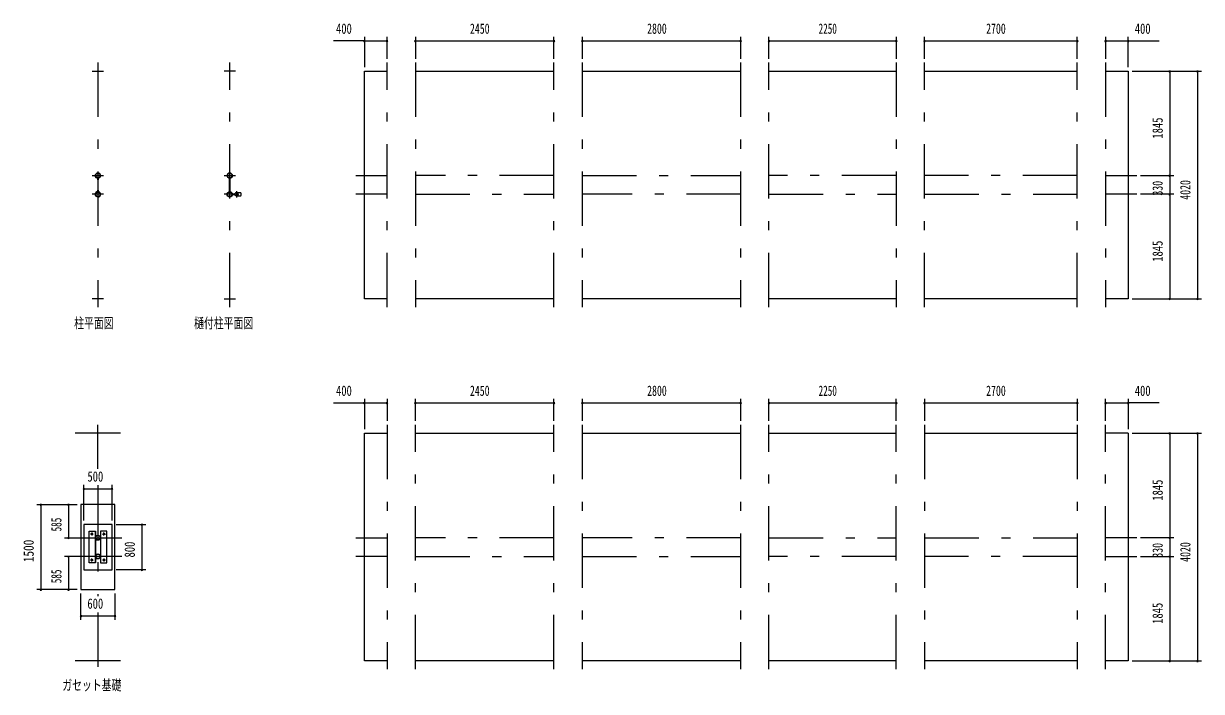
# Model space of a CAD drawing. Units: millimetres, scale not verified. Extents: x -31991 to 32006, y -14700 to 14700.
# Drawn here: x -31991 to -11170, y -11328 to 468 of the extents above; entities that cross this region are included whole.
import ezdxf
from ezdxf.enums import TextEntityAlignment as Align

# ---------------------------------------------------------------- set-up
doc = ezdxf.new("R2010")
doc.units = ezdxf.units.MM
doc.header["$LTSCALE"] = 80
doc.linetypes.add('USER3', pattern=[24, 12, -5, 2, -5])
for name, color, linetype, lineweight in [('0-2_1-07BOLD', 7, 'Continuous', 18), ('0-3_1-27CENTER', 3, 'USER3', 18), ('0-5_1-57DIM', 3, 'Continuous', 18)]:
    doc.layers.add(name, color=color, linetype=linetype, lineweight=lineweight)
doc.styles.add('ＭＳ ゴシック', font='')
doc.styles.get('ＭＳ ゴシック').set_extended_font_data('MS Gothic')

msp = doc.modelspace()

# ---------------------------------------------------------------- linework, layer by layer
at = {"layer": '0-2_1-07BOLD'}
for p, q in [((-30776.6, -372.46), (-30576.6, -372.46)), ((-28246.87, -372.46), (-28446.87, -372.46)), ((-25065.41, -372.46), (-22615.41, -372.46)), ((-22115.41, -372.46), (-19315.41, -372.46)), ((-18815.41, -372.46), (-16565.4, -372.46)), ((-16065.4, -372.46), (-13365.41, -372.46)), ((-30679.59, -2261.9), (-30679.59, -2503.01)), ((-30673.59, -2503.01), (-30673.59, -2261.9)), ((-28349.88, -2503.01), (-28349.88, -2261.9)), ((-28343.88, -2261.9), (-28343.88, -2503.01)), ((-28302.42, -2544.45), (-28256.21, -2544.45)), ((-28256.21, -2550.45), (-28302.42, -2550.45)), ((-28257.61, -2542.85), (-28300.95, -2542.85)), ((-28300.95, -2552.06), (-28257.61, -2552.06)), ((-28151.78, -2519.96), (-28219.36, -2519.96)), ((-28219.36, -2574.96), (-28151.78, -2574.96)), ((-30576.6, -4392.46), (-30776.6, -4392.46)), ((-28446.87, -4392.46), (-28246.87, -4392.46)), ((-22615.41, -4392.46), (-25065.41, -4392.46)), ((-19315.41, -4392.46), (-22115.41, -4392.46)), ((-16565.4, -4392.46), (-18815.41, -4392.46)), ((-13365.41, -4392.46), (-16065.4, -4392.46)), ((-30276.6, -6767.46), (-31076.6, -6767.46)), ((-25065.41, -6767.46), (-22615.41, -6767.46)), ((-22115.41, -6767.46), (-19315.41, -6767.46)), ((-18815.41, -6767.46), (-16565.4, -6767.46)), ((-16065.4, -6767.46), (-13365.41, -6767.46)), ((-12465.41, -6767.46), (-12865.41, -6767.46)), ((-30725.65, -8497.45), (-30725.65, -9057.46)), ((-30627.55, -9057.46), (-30627.55, -8497.45)), ((-30276.6, -10787.46), (-31076.6, -10787.46)), ((-22615.41, -10787.46), (-25065.41, -10787.46)), ((-19315.41, -10787.46), (-22115.41, -10787.46)), ((-16565.4, -10787.46), (-18815.41, -10787.46)), ((-13365.41, -10787.46), (-16065.4, -10787.46))]:
    msp.add_line(p, q, dxfattribs=at)
for points in [[(-25565.41, -4392.46), (-25965.41, -4392.46), (-25965.41, -372.46), (-25565.41, -372.46)], [(-12865.41, -372.46), (-12465.41, -372.46), (-12465.41, -4392.46), (-12865.41, -4392.46)], [(-30679.59, -2292.46), (-30681.19, -2292.46), (-30681.19, -2263.38)], [(-30671.99, -2263.38), (-30671.99, -2292.46), (-30673.59, -2292.46)], [(-28351.48, -2263.38), (-28351.48, -2292.46), (-28349.88, -2292.46)], [(-28343.88, -2292.46), (-28342.28, -2292.46), (-28342.28, -2263.38)], [(-30681.19, -2501.54), (-30681.19, -2472.46), (-30679.59, -2472.46)], [(-30673.59, -2472.46), (-30671.99, -2472.46), (-30671.99, -2501.54)], [(-28349.88, -2472.46), (-28351.48, -2472.46), (-28351.48, -2501.54)], [(-28342.28, -2501.54), (-28342.28, -2472.46), (-28343.88, -2472.46)], [(-25565.41, -10787.46), (-25965.41, -10787.46), (-25965.41, -6767.46), (-25565.41, -6767.46)], [(-12465.41, -6767.46), (-12465.41, -10787.46), (-12865.41, -10787.46)]]:
    msp.add_lwpolyline(points, dxfattribs=at)
for points in [[(-30976.6, -8027.45), (-30976.6, -9527.46), (-30376.6, -9527.46), (-30376.6, -8027.45)], [(-30926.6, -8377.46), (-30926.6, -9177.46), (-30426.6, -9177.46), (-30426.6, -8377.46)], [(-30833.15, -8497.45), (-30721.15, -8497.45), (-30721.15, -9057.46), (-30833.15, -9057.46)], [(-30632.05, -9057.46), (-30520.05, -9057.46), (-30520.05, -8497.45), (-30632.05, -8497.45)]]:
    msp.add_lwpolyline(points, close=True, dxfattribs=at)
for centre, radius in [((-30676.59, -2217.46), 44.55), ((-30676.59, -2217.46), 40.35), ((-30676.59, -2169.06), 2.25), ((-28346.87, -2217.46), 44.55), ((-28346.87, -2217.46), 40.35), ((-28346.87, -2169.06), 2.25), ((-30676.59, -2547.46), 44.55), ((-30676.59, -2547.46), 40.35), ((-30676.59, -2595.86), 2.25), ((-28346.88, -2547.46), 46.15), ((-28346.87, -2547.46), 44.55), ((-28346.87, -2547.46), 40.35), ((-28346.87, -2595.86), 2.25), ((-28228.87, -2547.46), 27.5), ((-28197.53, -2547.46), 2.25), ((-30783.1, -8547.46), 14.5), ((-30570.1, -8547.46), 14.5), ((-30676.6, -8612.46), 44.55), ((-30676.6, -8612.46), 40.35), ((-30676.6, -8942.45), 44.55), ((-30676.6, -8942.45), 40.35), ((-30783.1, -9007.46), 14.5), ((-30570.1, -9007.46), 14.5)]:
    msp.add_circle(centre, radius, dxfattribs=at)
for centre, radius, start, end in [((-30676.59, -2217.46), 46.15, 93.78961, 264.28209), ((-30676.59, -2169.06), 3.85, 322.09525, 270.00276), ((-30676.59, -2217.46), 46.15, 275.72758, 90.00154), ((-28346.88, -2217.46), 46.15, 89.99846, 264.27242), ((-28346.87, -2169.06), 3.85, 269.99724, 217.90475), ((-28346.88, -2217.46), 46.15, 275.71791, 86.21039), ((-30676.59, -2547.46), 46.15, 95.71837, 266.21085), ((-30676.59, -2595.86), 3.85, 90, 37.90752), ((-30676.59, -2547.46), 46.15, 269.99892, 84.27287), ((-28346.87, -2595.86), 3.85, 142.09248, 90), ((-28228.87, -2547.46), 29.1, 0, 170.90512), ((-28228.87, -2547.46), 29.1, 189.09599, 354.06984), ((-28246.28, -2547.46), 44.9, 19.58864, 37.76454), ((-28246.28, -2547.46), 44.9, 322.23546, 340.41136), ((-28197.53, -2547.46), 3.85, 180, 128.65778), ((-28187.27, -2547.46), 44.9, 322.23546, 37.76454)]:
    msp.add_arc(centre, radius, start, end, dxfattribs=at)
at = {"layer": '0-3_1-27CENTER'}
for p, q in [((-30676.59, -222.46), (-30676.59, -4542.46)), ((-28346.87, -4542.46), (-28346.87, -222.46)), ((-25565.41, -4542.46), (-25565.41, -222.46)), ((-25065.41, -222.46), (-25065.41, -4542.46)), ((-22615.41, -4542.46), (-22615.41, -222.46)), ((-22115.41, -222.46), (-22115.41, -4542.46)), ((-19315.41, -222.46), (-19315.41, -4542.46)), ((-18815.41, -4542.46), (-18815.41, -222.46)), ((-16565.4, -222.46), (-16565.4, -4542.46)), ((-16065.4, -4542.46), (-16065.4, -222.46)), ((-13365.41, -4542.46), (-13365.41, -222.46)), ((-12865.41, -222.46), (-12865.41, -4542.46)), ((-30776.6, -2217.46), (-30576.6, -2217.46)), ((-28446.87, -2217.46), (-28246.87, -2217.46)), ((-26115.41, -2217.46), (-25565.41, -2217.46)), ((-22615.41, -2217.46), (-25065.41, -2217.46)), ((-22115.41, -2217.46), (-19315.41, -2217.46)), ((-16565.4, -2217.46), (-18815.41, -2217.46)), ((-13365.41, -2217.46), (-16065.4, -2217.46)), ((-12865.41, -2217.46), (-12315.41, -2217.46)), ((-28228.87, -2492.46), (-28228.87, -2602.46)), ((-30576.6, -2547.46), (-30776.6, -2547.46)), ((-28246.87, -2547.46), (-28446.87, -2547.46)), ((-28279.35, -2558.22), (-28279.35, -2536.69)), ((-25565.41, -2547.46), (-26115.41, -2547.46)), ((-25065.41, -2547.46), (-22615.41, -2547.46)), ((-19315.41, -2547.46), (-22115.41, -2547.46)), ((-18815.41, -2547.46), (-16565.4, -2547.46)), ((-16065.4, -2547.46), (-13365.41, -2547.46)), ((-12315.41, -2547.46), (-12865.41, -2547.46)), ((-30676.6, -7398.87), (-30676.6, -6617.46)), ((-25565.41, -6617.46), (-25565.41, -10937.46)), ((-25065.41, -10937.46), (-25065.41, -6617.46)), ((-22615.41, -10937.46), (-22615.41, -6617.46)), ((-22115.41, -6617.46), (-22115.41, -10937.46)), ((-19315.41, -6617.46), (-19315.41, -10937.46)), ((-18815.41, -10937.46), (-18815.41, -6617.46)), ((-16565.4, -10937.46), (-16565.4, -6617.46)), ((-16065.4, -6617.46), (-16065.4, -10937.46)), ((-13365.41, -6617.46), (-13365.41, -10937.46)), ((-12865.41, -10937.46), (-12865.41, -6617.46)), ((-30676.6, -7687.46), (-30676.6, -9647.46)), ((-30783.1, -8522.46), (-30783.1, -8572.46)), ((-30570.1, -8572.46), (-30570.1, -8522.46)), ((-31076.6, -8612.46), (-30256.6, -8612.46)), ((-30758.1, -8547.46), (-30808.1, -8547.46)), ((-30595.1, -8547.46), (-30545.1, -8547.46)), ((-26115.41, -8612.46), (-25565.41, -8612.46)), ((-22615.41, -8612.46), (-25065.41, -8612.46)), ((-19315.41, -8612.46), (-22115.41, -8612.46)), ((-18815.41, -8612.46), (-16565.4, -8612.46)), ((-16065.4, -8612.46), (-13365.41, -8612.46)), ((-12315.41, -8612.46), (-12865.41, -8612.46)), ((-30256.6, -8942.45), (-31076.6, -8942.45)), ((-25565.41, -8942.46), (-26115.41, -8942.46)), ((-25065.41, -8942.46), (-22615.41, -8942.46)), ((-22115.41, -8942.46), (-19315.41, -8942.46)), ((-16565.4, -8942.46), (-18815.41, -8942.46)), ((-13365.41, -8942.46), (-16065.4, -8942.46)), ((-12865.41, -8942.46), (-12315.41, -8942.46)), ((-30758.1, -9007.46), (-30808.1, -9007.46)), ((-30783.1, -9032.46), (-30783.1, -8982.45)), ((-30545.1, -9007.46), (-30595.1, -9007.46)), ((-30570.1, -8982.45), (-30570.1, -9032.46)), ((-30676.6, -9932.27), (-30676.6, -10937.46))]:
    msp.add_line(p, q, dxfattribs=at)
at = {"layer": '0-5_1-57DIM'}
for p, q in [((-25965.41, 232.54), (-25965.41, -302.46)), ((-25565.41, -152.46), (-25565.41, 232.54)), ((-25065.41, 232.54), (-25065.41, -152.46)), ((-22615.41, -152.46), (-22615.41, 232.54)), ((-22115.41, 232.54), (-22115.41, -152.46)), ((-19315.41, 232.54), (-19315.41, -152.46)), ((-18815.41, -152.46), (-18815.41, 232.54)), ((-16565.4, 232.54), (-16565.4, -152.46)), ((-16065.4, -152.46), (-16065.4, 232.54)), ((-13365.41, -152.46), (-13365.41, 232.54)), ((-12865.41, 232.54), (-12865.41, -152.46)), ((-12465.41, -302.46), (-12465.41, 232.54)), ((-25965.41, 162.54), (-26514.91, 162.54)), ((-25951.41, 162.54), (-25979.41, 162.54)), ((-25965.41, 162.54), (-25565.41, 162.54)), ((-25551.41, 162.54), (-25579.41, 162.54)), ((-25051.41, 162.54), (-25079.41, 162.54)), ((-25065.41, 162.54), (-22615.41, 162.54)), ((-22601.41, 162.54), (-22629.41, 162.54)), ((-22101.41, 162.54), (-22129.41, 162.54)), ((-22115.41, 162.54), (-19315.41, 162.54)), ((-19301.41, 162.54), (-19329.41, 162.54)), ((-18801.41, 162.54), (-18829.41, 162.54)), ((-18815.41, 162.54), (-16565.4, 162.54)), ((-16551.4, 162.54), (-16579.4, 162.54)), ((-16051.4, 162.54), (-16079.4, 162.54)), ((-16065.4, 162.54), (-13365.41, 162.54)), ((-13351.41, 162.54), (-13379.41, 162.54)), ((-12851.41, 162.54), (-12879.41, 162.54)), ((-12865.41, 162.54), (-12465.41, 162.54)), ((-12451.41, 162.54), (-12479.41, 162.54)), ((-12465.41, 162.54), (-11915.91, 162.54)), ((-12395.41, -372.46), (-11170.41, -372.46)), ((-11716.41, -372.46), (-11744.41, -372.46)), ((-11730.41, -372.46), (-11730.41, -2217.46)), ((-11226.41, -372.46), (-11254.41, -372.46)), ((-11240.41, -372.46), (-11240.41, -4392.46)), ((-12245.41, -2217.46), (-11660.41, -2217.46)), ((-11716.41, -2217.46), (-11744.41, -2217.46)), ((-11730.41, -2217.46), (-11730.41, -2547.46)), ((-11660.41, -2547.46), (-12245.41, -2547.46)), ((-11716.41, -2547.46), (-11744.41, -2547.46)), ((-11730.41, -2547.46), (-11730.41, -4392.46)), ((-12395.41, -4392.46), (-11170.41, -4392.46)), ((-11716.41, -4392.46), (-11744.41, -4392.46)), ((-11226.41, -4392.46), (-11254.41, -4392.46)), ((-26514.91, -6232.46), (-25965.41, -6232.46)), ((-25951.41, -6232.46), (-25979.41, -6232.46)), ((-25965.41, -6162.46), (-25965.41, -6697.46)), ((-25965.41, -6232.46), (-25565.41, -6232.46)), ((-25551.41, -6232.46), (-25579.41, -6232.46)), ((-25565.41, -6162.46), (-25565.41, -6547.46)), ((-25051.41, -6232.46), (-25079.41, -6232.46)), ((-25065.41, -6547.46), (-25065.41, -6162.46)), ((-25065.41, -6232.46), (-22615.41, -6232.46)), ((-22601.41, -6232.46), (-22629.41, -6232.46)), ((-22615.41, -6547.46), (-22615.41, -6162.46)), ((-22101.41, -6232.46), (-22129.41, -6232.46)), ((-22115.41, -6162.46), (-22115.41, -6547.46)), ((-22115.41, -6232.46), (-19315.41, -6232.46)), ((-19301.41, -6232.46), (-19329.41, -6232.46)), ((-19315.41, -6162.46), (-19315.41, -6547.46)), ((-18801.41, -6232.46), (-18829.41, -6232.46)), ((-18815.41, -6547.46), (-18815.41, -6162.46)), ((-18815.41, -6232.46), (-16565.4, -6232.46)), ((-16551.4, -6232.46), (-16579.4, -6232.46)), ((-16565.4, -6547.46), (-16565.4, -6162.46)), ((-16051.4, -6232.46), (-16079.4, -6232.46)), ((-16065.4, -6162.46), (-16065.4, -6547.46)), ((-16065.4, -6232.46), (-13365.41, -6232.46)), ((-13351.41, -6232.46), (-13379.41, -6232.46)), ((-13365.41, -6162.46), (-13365.41, -6547.46)), ((-12851.41, -6232.46), (-12879.41, -6232.46)), ((-12865.41, -6547.46), (-12865.41, -6162.46)), ((-12865.41, -6232.46), (-12465.41, -6232.46)), ((-12451.41, -6232.46), (-12479.41, -6232.46)), ((-12465.41, -6162.46), (-12465.41, -6697.46)), ((-11915.91, -6232.46), (-12465.41, -6232.46)), ((-12395.41, -6767.46), (-11170.41, -6767.46)), ((-11716.41, -6767.46), (-11744.41, -6767.46)), ((-11730.41, -6767.46), (-11730.41, -8612.46)), ((-11226.41, -6767.46), (-11254.41, -6767.46)), ((-11240.41, -6767.46), (-11240.41, -10787.46)), ((-30926.6, -8307.46), (-30926.6, -7677.45)), ((-30426.6, -8307.46), (-30426.6, -7677.45)), ((-30912.6, -7747.45), (-30940.6, -7747.45)), ((-30926.6, -7747.45), (-30426.6, -7747.45)), ((-30412.6, -7747.45), (-30440.6, -7747.45)), ((-31756.6, -8027.45), (-31046.6, -8027.45)), ((-31672.6, -8027.45), (-31700.6, -8027.45)), ((-31686.6, -8027.45), (-31686.6, -9527.46)), ((-31182.6, -8027.45), (-31210.6, -8027.45)), ((-31196.6, -8027.45), (-31196.6, -8612.46)), ((-30356.6, -8377.46), (-29829.67, -8377.46)), ((-29885.67, -8377.46), (-29913.67, -8377.46)), ((-29899.67, -8377.46), (-29899.67, -9177.46)), ((-31266.6, -8612.46), (-31046.6, -8612.46)), ((-31182.6, -8612.46), (-31210.6, -8612.46)), ((-11660.41, -8612.46), (-12245.41, -8612.46)), ((-11716.41, -8612.46), (-11744.41, -8612.46)), ((-11730.41, -8612.46), (-11730.41, -8942.46)), ((-31046.6, -8942.45), (-31266.6, -8942.45)), ((-31182.6, -8942.45), (-31210.6, -8942.45)), ((-31196.6, -8942.45), (-31196.6, -9527.46)), ((-12245.41, -8942.46), (-11660.41, -8942.46)), ((-11716.41, -8942.46), (-11744.41, -8942.46)), ((-11730.41, -8942.46), (-11730.41, -10787.46)), ((-29829.67, -9177.46), (-30356.6, -9177.46)), ((-29885.67, -9177.46), (-29913.67, -9177.46)), ((-31046.6, -9527.46), (-31756.6, -9527.46)), ((-31672.6, -9527.46), (-31700.6, -9527.46)), ((-31182.6, -9527.46), (-31210.6, -9527.46)), ((-30976.6, -10062.27), (-30976.6, -9597.46)), ((-30376.6, -9597.46), (-30376.6, -10062.27)), ((-30962.6, -9992.27), (-30990.6, -9992.27)), ((-30976.6, -9992.27), (-30376.6, -9992.27)), ((-30362.6, -9992.27), (-30390.6, -9992.27)), ((-12395.41, -10787.46), (-11170.41, -10787.46)), ((-11716.41, -10787.46), (-11744.41, -10787.46)), ((-11226.41, -10787.46), (-11254.41, -10787.46))]:
    msp.add_line(p, q, dxfattribs=at)
for centre in [(-25965.41, 162.54), (-25565.41, 162.54), (-25065.41, 162.54), (-22615.41, 162.54), (-22115.41, 162.54), (-19315.41, 162.54), (-18815.41, 162.54), (-16565.4, 162.54), (-16065.4, 162.54), (-13365.41, 162.54), (-12865.41, 162.54), (-12465.41, 162.54), (-11730.41, -372.46), (-11240.41, -372.46), (-11730.41, -2217.46), (-11730.41, -2547.46), (-11730.41, -4392.46), (-11240.41, -4392.46), (-25965.41, -6232.46), (-25565.41, -6232.46), (-25065.41, -6232.46), (-22615.41, -6232.46), (-22115.41, -6232.46), (-19315.41, -6232.46), (-18815.41, -6232.46), (-16565.4, -6232.46), (-16065.4, -6232.46), (-13365.41, -6232.46), (-12865.41, -6232.46), (-12465.41, -6232.46), (-11730.41, -6767.46), (-11240.41, -6767.46), (-30926.6, -7747.45), (-30426.6, -7747.45), (-31686.6, -8027.45), (-31196.6, -8027.45), (-29899.67, -8377.46), (-31196.6, -8612.46), (-11730.41, -8612.46), (-31196.6, -8942.45), (-11730.41, -8942.46), (-29899.67, -9177.46), (-31686.6, -9527.46), (-31196.6, -9527.46), (-30976.6, -9992.27), (-30376.6, -9992.27), (-11730.41, -10787.46), (-11240.41, -10787.46)]:
    msp.add_arc(centre, 14, 180, 0, dxfattribs=at)

# ---------------------------------------------------------------- texts
at = {"layer": '0-5_1-57DIM', "color": 7, "style": 'ＭＳ ゴシック'}
for s, width, p in [('400', 0.75, (-26467.83, 232.54)), ('2450', 0.7, (-24100.82, 232.54)), ('2800', 0.7, (-20969.19, 232.54)), ('2250', 0.65, (-17937.76, 232.54)), ('2700', 0.7, (-14976.65, 232.54)), ('400', 0.75, (-12348.33, 232.54)), ('柱平面図', 0.7, (-31096.6, -4967.59)), ('樋付柱平面図', 0.7, (-28976.87, -4967.59)), ('400', 0.75, (-26467.83, -6162.46)), ('2450', 0.7, (-24100.82, -6162.46)), ('2800', 0.7, (-20969.19, -6162.46)), ('2250', 0.65, (-17937.76, -6162.46)), ('2700', 0.7, (-14976.65, -6162.46)), ('400', 0.75, (-12348.33, -6162.46)), ('500', 0.75, (-30862.02, -7677.45)), ('600', 0.75, (-30862.6, -9922.27)), ('ガセット基礎', 0.7, (-31306.6, -11362.59))]:
    msp.add_text(s, height=182.3, dxfattribs=dict(at, width=width)).set_placement(p, align=Align.BOTTOM_LEFT)
for s, width, p in [('1845', 0.75, (-11800.41, -1564.07)), ('330', 0.7, (-11800.41, -2571.21)), ('4020', 0.7, (-11310.41, -2644.11)), ('1845', 0.75, (-11800.41, -3739.07)), ('1845', 0.75, (-11800.41, -7959.08)), ('585', 0.65, (-31266.6, -8501.81)), ('1500', 0.8, (-31756.6, -9044.83)), ('800', 0.75, (-29969.67, -8961.43)), ('330', 0.7, (-11800.41, -8966.22)), ('4020', 0.7, (-11310.41, -9039.12)), ('585', 0.65, (-31266.6, -9416.81)), ('1845', 0.75, (-11800.41, -10134.08))]:
    msp.add_text(s, height=182.3, rotation=90, dxfattribs=dict(at, width=width)).set_placement(p, align=Align.BOTTOM_LEFT)

doc.saveas('drawing.dxf')
